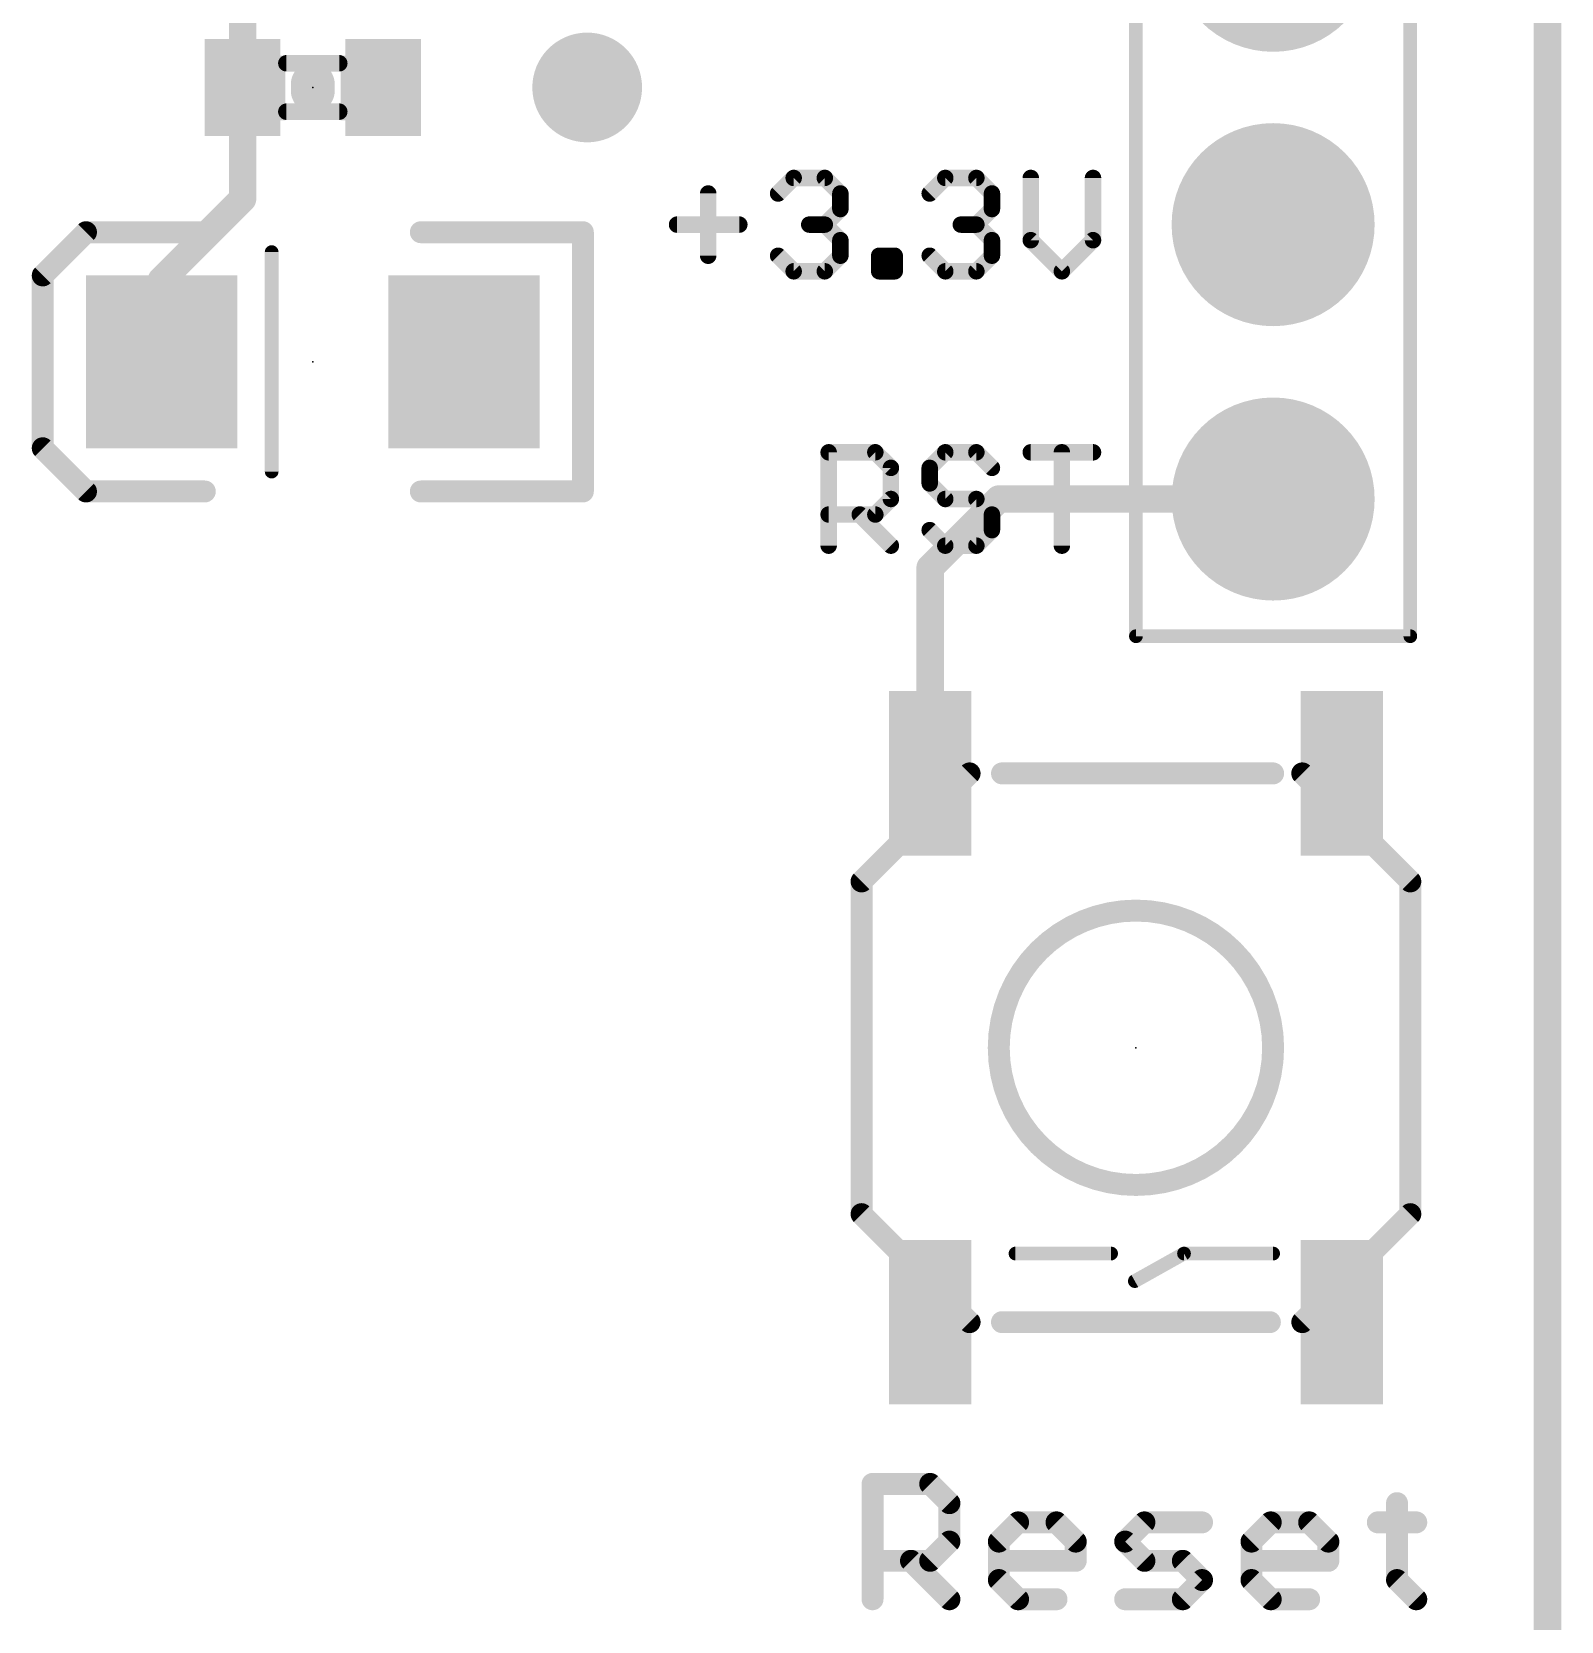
# Model space of a CAD drawing. Extents: x -19.1 to 53.5, y -15.6 to 59.8.
# Drawn here: x 39.31 to 53.47, y 13.74 to 28.46 of the extents above; entities that cross this region are included whole.
import ezdxf

# ---------------------------------------------------------------- set-up
doc = ezdxf.new("R2010")
doc.units = 0
for name, color, linetype in [('1', 12, 'CONTINUOUS'), ('16', 132, 'CONTINUOUS'), ('17', 110, 'CONTINUOUS'), ('18', 110, 'CONTINUOUS'), ('20', 53, 'CONTINUOUS'), ('21', 41, 'CONTINUOUS'), ('23', 53, 'CONTINUOUS'), ('51', 53, 'CONTINUOUS')]:
    doc.layers.add(name, color=color, linetype=linetype)

# ---------------------------------------------------------------- blocks, each defined once
blk = doc.blocks.new('RECT')
blk.add_solid([(-0.5, -0.5), (0.5, -0.5), (-0.5, 0.5), (0.5, 0.5)])
blk = doc.blocks.new('ROUNDP')
at = {"const_width": 0.5}
blk.add_lwpolyline([(0, -0.25, 1), (0, 0.25, 1), (0, -0.25)], format="xyb", dxfattribs=at)
blk = doc.blocks.new('ROUNDV')
at = {"const_width": 0.5}
blk.add_lwpolyline([(0, -0.25, 1), (0, 0.25, 1), (0, -0.25)], format="xyb", dxfattribs=at)

msp = doc.modelspace()

# ---------------------------------------------------------------- linework, layer by layer
at = {"layer": '1'}
for points, const_width in [([(53.34, 59.69), (53.34, 0)], 0.2032), ([(41.26, 28.59), (41.26, 27.94)], 0.254), ([(41.26, 27.94), (41.26, 26.909)], 0.254), ([(41.26, 26.909), (40.51, 26.159)], 0.254), ([(40.51, 26.159), (40.51, 25.4)], 0.254), ([(47.625, 23.495), (48.26, 24.13)], 0.254), ([(48.26, 24.13), (50.8, 24.13)], 0.254), ([(47.625, 21.59), (47.625, 23.495)], 0.254)]:
    msp.add_lwpolyline(points, dxfattribs=dict(at, const_width=const_width))
at = {"layer": '1', "const_width": 0.127}
for points in [[(41.3235, 27.94, 1), (41.1965, 27.94)], [(41.1965, 27.94, 1), (41.3235, 27.94)], [(41.1965, 26.909, 1), (41.3235, 26.909)], [(41.3049, 26.8641, 1), (41.2151, 26.9539)], [(40.5735, 26.159, 1), (40.4465, 26.159)], [(40.4651, 26.2039, 1), (40.5549, 26.1141)], [(40.4465, 25.4, 1), (40.5735, 25.4)], [(48.26, 24.1935, 1), (48.26, 24.0665)], [(48.3049, 24.0851, 1), (48.2151, 24.1749)], [(50.8, 24.0665, 1), (50.8, 24.1935)], [(47.6885, 23.495, 1), (47.5615, 23.495)], [(47.5801, 23.5399, 1), (47.6699, 23.4501)], [(47.5615, 21.59, 1), (47.6885, 21.59)]]:
    msp.add_lwpolyline(points, format="xyb", dxfattribs=at)
at = {"layer": '16', "const_width": 0.2032}
msp.add_lwpolyline([(53.34, 59.69), (53.34, 0)], dxfattribs=at)
at = {"layer": '20', "const_width": 0.2032}
msp.add_lwpolyline([(53.34, 57.15), (53.34, 2.54)], dxfattribs=at)
at = {"layer": '21'}
for points, const_width in [([(41.91, 27.9705), (41.91, 27.9095)], 0.4064), ([(46.2176, 26.9585), (46.3616, 27.1025)], 0.1524), ([(46.3616, 27.1025), (46.6498, 27.1025)], 0.1524), ([(46.6498, 27.1025), (46.7938, 26.9585)], 0.1524), ([(47.6209, 26.9585), (47.7649, 27.1025)], 0.1524), ([(47.7649, 27.1025), (48.053, 27.1025)], 0.1524), ([(48.053, 27.1025), (48.1971, 26.9585)], 0.1524), ([(48.5564, 27.1025), (48.5564, 26.5263)], 0.1524), ([(49.1326, 26.5263), (49.1326, 27.1025)], 0.1524), ([(45.5702, 26.9585), (45.5702, 26.3823)], 0.1524), ([(46.7938, 26.9585), (46.7938, 26.8144)], 0.1524), ([(48.1971, 26.9585), (48.1971, 26.8144)], 0.1524), ([(46.7938, 26.8144), (46.6498, 26.6704)], 0.1524), ([(48.1971, 26.8144), (48.053, 26.6704)], 0.1524), ([(39.81, 26.6), (39.41, 26.2)], 0.2032), ([(40.91, 26.6), (39.81, 26.6)], 0.2032), ([(42.91, 26.6), (44.41, 26.6)], 0.2032), ([(44.41, 26.6), (44.41, 24.2)], 0.2032), ([(45.2821, 26.6704), (45.8583, 26.6704)], 0.1524), ([(46.6498, 26.6704), (46.5057, 26.6704)], 0.1524), ([(46.6498, 26.6704), (46.7938, 26.5263)], 0.1524), ([(48.053, 26.6704), (47.909, 26.6704)], 0.1524), ([(48.053, 26.6704), (48.1971, 26.5263)], 0.1524), ([(46.7938, 26.5263), (46.7938, 26.3823)], 0.1524), ([(48.1971, 26.5263), (48.1971, 26.3823)], 0.1524), ([(48.5564, 26.5263), (48.8445, 26.2382)], 0.1524), ([(48.8445, 26.2382), (49.1326, 26.5263)], 0.1524), ([(41.529, 24.384), (41.529, 26.416)], 0.127), ([(46.3616, 26.2382), (46.2176, 26.3823)], 0.1524), ([(46.7938, 26.3823), (46.6498, 26.2382)], 0.1524), ([(47.1531, 26.2382), (47.1531, 26.3823)], 0.1524), ([(47.1531, 26.3823), (47.2972, 26.3823)], 0.1524), ([(47.2972, 26.3823), (47.2972, 26.2382)], 0.1524), ([(47.7649, 26.2382), (47.6209, 26.3823)], 0.1524), ([(48.1971, 26.3823), (48.053, 26.2382)], 0.1524), ([(39.41, 26.2), (39.41, 24.6)], 0.2032), ([(46.6498, 26.2382), (46.3616, 26.2382)], 0.1524), ([(47.2972, 26.2382), (47.1531, 26.2382)], 0.1524), ([(48.053, 26.2382), (47.7649, 26.2382)], 0.1524), ([(39.41, 24.6), (39.81, 24.2)], 0.2032), ([(46.6853, 23.6982), (46.6853, 24.5625)], 0.1524), ([(46.6853, 24.5625), (47.1175, 24.5625)], 0.1524), ([(47.1175, 24.5625), (47.2616, 24.4185)], 0.1524), ([(47.7649, 24.5625), (47.6209, 24.4185)], 0.1524), ([(48.053, 24.5625), (47.7649, 24.5625)], 0.1524), ([(48.1971, 24.4185), (48.053, 24.5625)], 0.1524), ([(48.5564, 24.5625), (49.1326, 24.5625)], 0.1524), ([(48.8445, 23.6982), (48.8445, 24.5625)], 0.1524), ([(47.2616, 24.4185), (47.2616, 24.1304)], 0.1524), ([(47.6209, 24.4185), (47.6209, 24.2744)], 0.1524), ([(39.81, 24.2), (40.91, 24.2)], 0.2032), ([(44.41, 24.2), (42.91, 24.2)], 0.2032), ([(47.6209, 24.2744), (47.7649, 24.1304)], 0.1524), ([(47.2616, 24.1304), (47.1175, 23.9863)], 0.1524), ([(47.7649, 24.1304), (48.053, 24.1304)], 0.1524), ([(48.053, 24.1304), (48.1971, 23.9863)], 0.1524), ([(47.1175, 23.9863), (46.6853, 23.9863)], 0.1524), ([(46.9735, 23.9863), (47.2616, 23.6982)], 0.1524), ([(48.1971, 23.9863), (48.1971, 23.8423)], 0.1524), ([(47.7649, 23.6982), (47.6209, 23.8423)], 0.1524), ([(48.1971, 23.8423), (48.053, 23.6982)], 0.1524), ([(48.053, 23.6982), (47.7649, 23.6982)], 0.1524), ([(48.29, 21.59), (50.8, 21.59)], 0.2032), ([(46.99, 17.51), (46.99, 20.59)], 0.2032), ([(52.07, 20.59), (52.07, 17.51)], 0.2032), ([(50.77, 16.51), (48.29, 16.51)], 0.2032), ([(47.0916, 13.9446), (47.0916, 15.0123)], 0.2032), ([(47.0916, 15.0123), (47.6255, 15.0123)], 0.2032), ([(47.6255, 15.0123), (47.8034, 14.8344)], 0.2032), ([(47.8034, 14.8344), (47.8034, 14.4785)], 0.2032), ([(51.9471, 14.8344), (51.9471, 14.1226)], 0.2032), ([(48.261, 14.4785), (48.4389, 14.6564)], 0.2032), ([(48.4389, 14.6564), (48.7949, 14.6564)], 0.2032), ([(48.7949, 14.6564), (48.9728, 14.4785)], 0.2032), ([(49.4304, 14.4785), (49.6083, 14.6564)], 0.2032), ([(49.6083, 14.6564), (50.1422, 14.6564)], 0.2032), ([(50.5998, 14.4785), (50.7777, 14.6564)], 0.2032), ([(50.7777, 14.6564), (51.1336, 14.6564)], 0.2032), ([(51.1336, 14.6564), (51.3116, 14.4785)], 0.2032), ([(51.7692, 14.6564), (52.1251, 14.6564)], 0.2032), ([(47.8034, 14.4785), (47.6255, 14.3005)], 0.2032), ([(48.261, 14.1226), (48.261, 14.4785)], 0.2032), ([(48.9728, 14.4785), (48.9728, 14.3005)], 0.2032), ([(49.6083, 14.3005), (49.4304, 14.4785)], 0.2032), ([(50.5998, 14.1226), (50.5998, 14.4785)], 0.2032), ([(51.3116, 14.4785), (51.3116, 14.3005)], 0.2032), ([(47.6255, 14.3005), (47.0916, 14.3005)], 0.2032), ([(47.4475, 14.3005), (47.8034, 13.9446)], 0.2032), ([(48.9728, 14.3005), (48.261, 14.3005)], 0.2032), ([(49.9642, 14.3005), (49.6083, 14.3005)], 0.2032), ([(50.1422, 14.1226), (49.9642, 14.3005)], 0.2032), ([(51.3116, 14.3005), (50.5998, 14.3005)], 0.2032), ([(48.4389, 13.9446), (48.261, 14.1226)], 0.2032), ([(49.9642, 13.9446), (50.1422, 14.1226)], 0.2032), ([(50.7777, 13.9446), (50.5998, 14.1226)], 0.2032), ([(51.9471, 14.1226), (52.1251, 13.9446)], 0.2032), ([(48.7949, 13.9446), (48.4389, 13.9446)], 0.2032), ([(49.4304, 13.9446), (49.9642, 13.9446)], 0.2032), ([(51.1336, 13.9446), (50.7777, 13.9446)], 0.2032)]:
    msp.add_lwpolyline(points, dxfattribs=dict(at, const_width=const_width))
for points, const_width in [([(42.0116, 27.9705, 1), (41.8084, 27.9705)], 0.2032), ([(41.8084, 27.9095, 1), (42.0116, 27.9095)], 0.2032), ([(46.3616, 27.1406, 1), (46.3616, 27.0644)], 0.0762), ([(46.3886, 27.0756, 1), (46.3347, 27.1295)], 0.0762), ([(46.6767, 27.1295, 1), (46.6228, 27.0756)], 0.0762), ([(46.6498, 27.0644, 1), (46.6498, 27.1406)], 0.0762), ([(47.7649, 27.1406, 1), (47.7649, 27.0644)], 0.0762), ([(47.7919, 27.0756, 1), (47.738, 27.1295)], 0.0762), ([(48.08, 27.1295, 1), (48.0261, 27.0756)], 0.0762), ([(48.053, 27.0644, 1), (48.053, 27.1406)], 0.0762), ([(48.5945, 27.1025, 1), (48.5183, 27.1025)], 0.0762), ([(49.1707, 27.1025, 1), (49.0945, 27.1025)], 0.0762), ([(45.6083, 26.9585, 1), (45.5321, 26.9585)], 0.0762), ([(46.1906, 26.9854, 1), (46.2445, 26.9315)], 0.0762), ([(46.8319, 26.9585, 1), (46.7557, 26.9585)], 0.0762), ([(46.7669, 26.9315, 1), (46.8207, 26.9854)], 0.0762), ([(47.5939, 26.9854, 1), (47.6478, 26.9315)], 0.0762), ([(48.2352, 26.9585, 1), (48.159, 26.9585)], 0.0762), ([(48.1701, 26.9315, 1), (48.224, 26.9854)], 0.0762), ([(46.7557, 26.8144, 1), (46.8319, 26.8144)], 0.0762), ([(46.8207, 26.7875, 1), (46.7669, 26.8414)], 0.0762), ([(48.159, 26.8144, 1), (48.2352, 26.8144)], 0.0762), ([(48.224, 26.7875, 1), (48.1701, 26.8414)], 0.0762), ([(39.81, 26.6508, 1), (39.81, 26.5492)], 0.1016), ([(39.8459, 26.5641, 1), (39.7741, 26.6359)], 0.1016), ([(40.91, 26.5492, 1), (40.91, 26.6508)], 0.1016), ([(42.91, 26.6508, 1), (42.91, 26.5492)], 0.1016), ([(44.4608, 26.6, 1), (44.3592, 26.6)], 0.1016), ([(44.41, 26.5492, 1), (44.41, 26.6508)], 0.1016), ([(45.2821, 26.7085, 1), (45.2821, 26.6323)], 0.0762), ([(45.8583, 26.6323, 1), (45.8583, 26.7085)], 0.0762), ([(46.5057, 26.7085, 1), (46.5057, 26.6323)], 0.0762), ([(46.6767, 26.6973, 1), (46.6228, 26.6434)], 0.0762), ([(46.6228, 26.6973, 1), (46.6767, 26.6434)], 0.0762), ([(46.6498, 26.6323, 1), (46.6498, 26.7085)], 0.0762), ([(47.909, 26.7085, 1), (47.909, 26.6323)], 0.0762), ([(48.08, 26.6973, 1), (48.0261, 26.6434)], 0.0762), ([(48.0261, 26.6973, 1), (48.08, 26.6434)], 0.0762), ([(48.053, 26.6323, 1), (48.053, 26.7085)], 0.0762), ([(46.8319, 26.5263, 1), (46.7557, 26.5263)], 0.0762), ([(46.7669, 26.4994, 1), (46.8207, 26.5533)], 0.0762), ([(48.2352, 26.5263, 1), (48.159, 26.5263)], 0.0762), ([(48.1701, 26.4994, 1), (48.224, 26.5533)], 0.0762), ([(48.5833, 26.5533, 1), (48.5294, 26.4994)], 0.0762), ([(48.5183, 26.5263, 1), (48.5945, 26.5263)], 0.0762), ([(49.0945, 26.5263, 1), (49.1707, 26.5263)], 0.0762), ([(49.1595, 26.4994, 1), (49.1057, 26.5533)], 0.0762), ([(41.5608, 26.416, 1), (41.4973, 26.416)], 0.0635), ([(45.5321, 26.3823, 1), (45.6083, 26.3823)], 0.0762), ([(46.2445, 26.4092, 1), (46.1906, 26.3553)], 0.0762), ([(46.7557, 26.3823, 1), (46.8319, 26.3823)], 0.0762), ([(46.8207, 26.3553, 1), (46.7669, 26.4092)], 0.0762), ([(47.1912, 26.3823, 1), (47.115, 26.3823)], 0.0762), ([(47.1531, 26.4204, 1), (47.1531, 26.3442)], 0.0762), ([(47.3353, 26.3823, 1), (47.2591, 26.3823)], 0.0762), ([(47.2972, 26.3442, 1), (47.2972, 26.4204)], 0.0762), ([(47.6478, 26.4092, 1), (47.5939, 26.3553)], 0.0762), ([(48.159, 26.3823, 1), (48.2352, 26.3823)], 0.0762), ([(48.224, 26.3553, 1), (48.1701, 26.4092)], 0.0762), ([(39.4608, 26.2, 1), (39.3592, 26.2)], 0.1016), ([(39.3741, 26.2359, 1), (39.4459, 26.1641)], 0.1016), ([(46.3616, 26.2763, 1), (46.3616, 26.2001)], 0.0762), ([(46.3347, 26.2113, 1), (46.3886, 26.2651)], 0.0762), ([(46.6228, 26.2651, 1), (46.6767, 26.2113)], 0.0762), ([(46.6498, 26.2001, 1), (46.6498, 26.2763)], 0.0762), ([(47.1531, 26.2763, 1), (47.1531, 26.2001)], 0.0762), ([(47.115, 26.2382, 1), (47.1912, 26.2382)], 0.0762), ([(47.2591, 26.2382, 1), (47.3353, 26.2382)], 0.0762), ([(47.2972, 26.2001, 1), (47.2972, 26.2763)], 0.0762), ([(47.7649, 26.2763, 1), (47.7649, 26.2001)], 0.0762), ([(47.738, 26.2113, 1), (47.7919, 26.2651)], 0.0762), ([(48.0261, 26.2651, 1), (48.08, 26.2113)], 0.0762), ([(48.053, 26.2001, 1), (48.053, 26.2763)], 0.0762), ([(48.8175, 26.2651, 1), (48.8714, 26.2113)], 0.0762), ([(48.8175, 26.2113, 1), (48.8714, 26.2651)], 0.0762), ([(39.4459, 24.6359, 1), (39.3741, 24.5641)], 0.1016), ([(39.3592, 24.6, 1), (39.4608, 24.6)], 0.1016), ([(46.7234, 24.5625, 1), (46.6472, 24.5625)], 0.0762), ([(46.6853, 24.6006, 1), (46.6853, 24.5244)], 0.0762), ([(47.1445, 24.5895, 1), (47.0906, 24.5356)], 0.0762), ([(47.1175, 24.5244, 1), (47.1175, 24.6006)], 0.0762), ([(47.7649, 24.6006, 1), (47.7649, 24.5244)], 0.0762), ([(47.7919, 24.5356, 1), (47.738, 24.5895)], 0.0762), ([(48.08, 24.5895, 1), (48.0261, 24.5356)], 0.0762), ([(48.053, 24.5244, 1), (48.053, 24.6006)], 0.0762), ([(48.5564, 24.6006, 1), (48.5564, 24.5244)], 0.0762), ([(48.8826, 24.5625, 1), (48.8064, 24.5625)], 0.0762), ([(49.1326, 24.5244, 1), (49.1326, 24.6006)], 0.0762), ([(47.2997, 24.4185, 1), (47.2235, 24.4185)], 0.0762), ([(47.2346, 24.3915, 1), (47.2885, 24.4454)], 0.0762), ([(47.5939, 24.4454, 1), (47.6478, 24.3915)], 0.0762), ([(47.659, 24.4185, 1), (47.5828, 24.4185)], 0.0762), ([(48.1701, 24.3915, 1), (48.224, 24.4454)], 0.0762), ([(39.81, 24.2508, 1), (39.81, 24.1492)], 0.1016), ([(39.7741, 24.1641, 1), (39.8459, 24.2359)], 0.1016), ([(40.91, 24.1492, 1), (40.91, 24.2508)], 0.1016), ([(41.4973, 24.384, 1), (41.5608, 24.384)], 0.0635), ([(42.91, 24.2508, 1), (42.91, 24.1492)], 0.1016), ([(44.41, 24.1492, 1), (44.41, 24.2508)], 0.1016), ([(47.6478, 24.3014, 1), (47.5939, 24.2475)], 0.0762), ([(47.5828, 24.2744, 1), (47.659, 24.2744)], 0.0762), ([(44.3592, 24.2, 1), (44.4608, 24.2)], 0.1016), ([(47.2235, 24.1304, 1), (47.2997, 24.1304)], 0.0762), ([(47.2885, 24.1034, 1), (47.2346, 24.1573)], 0.0762), ([(47.7649, 24.1685, 1), (47.7649, 24.0923)], 0.0762), ([(47.738, 24.1034, 1), (47.7919, 24.1573)], 0.0762), ([(48.08, 24.1573, 1), (48.0261, 24.1034)], 0.0762), ([(48.053, 24.0923, 1), (48.053, 24.1685)], 0.0762), ([(46.6853, 24.0244, 1), (46.6853, 23.9482)], 0.0762), ([(47.0004, 24.0133, 1), (46.9465, 23.9594)], 0.0762), ([(47.0906, 24.0133, 1), (47.1445, 23.9594)], 0.0762), ([(47.1175, 23.9482, 1), (47.1175, 24.0244)], 0.0762), ([(48.2352, 23.9863, 1), (48.159, 23.9863)], 0.0762), ([(48.1701, 23.9594, 1), (48.224, 24.0133)], 0.0762), ([(47.6478, 23.8692, 1), (47.5939, 23.8153)], 0.0762), ([(48.159, 23.8423, 1), (48.2352, 23.8423)], 0.0762), ([(48.224, 23.8153, 1), (48.1701, 23.8692)], 0.0762), ([(46.6472, 23.6982, 1), (46.7234, 23.6982)], 0.0762), ([(47.2346, 23.6713, 1), (47.2885, 23.7251)], 0.0762), ([(47.7649, 23.7363, 1), (47.7649, 23.6601)], 0.0762), ([(47.738, 23.6713, 1), (47.7919, 23.7251)], 0.0762), ([(48.0261, 23.7251, 1), (48.08, 23.6713)], 0.0762), ([(48.053, 23.6601, 1), (48.053, 23.7363)], 0.0762), ([(48.8064, 23.6982, 1), (48.8826, 23.6982)], 0.0762), ([(48.29, 21.6408, 1), (48.29, 21.5392)], 0.1016), ([(50.8, 21.5392, 1), (50.8, 21.6408)], 0.1016), ([(47.0408, 20.59, 1), (46.9392, 20.59)], 0.1016), ([(52.1208, 20.59, 1), (52.0192, 20.59)], 0.1016), ([(49.53, 17.78, 1), (49.53, 20.32, 1), (49.53, 17.78)], 0.2032), ([(46.9392, 17.51, 1), (47.0408, 17.51)], 0.1016), ([(52.0192, 17.51, 1), (52.1208, 17.51)], 0.1016), ([(48.29, 16.5608, 1), (48.29, 16.4592)], 0.1016), ([(50.77, 16.4592, 1), (50.77, 16.5608)], 0.1016), ([(47.1424, 15.0123, 1), (47.0408, 15.0123)], 0.1016), ([(47.0916, 15.0631, 1), (47.0916, 14.9615)], 0.1016), ([(47.6614, 15.0482, 1), (47.5895, 14.9764)], 0.1016), ([(47.6255, 14.9615, 1), (47.6255, 15.0631)], 0.1016), ([(47.8542, 14.8344, 1), (47.7526, 14.8344)], 0.1016), ([(47.7675, 14.7984, 1), (47.8393, 14.8703)], 0.1016), ([(51.9979, 14.8344, 1), (51.8963, 14.8344)], 0.1016), ([(48.4389, 14.7072, 1), (48.4389, 14.6056)], 0.1016), ([(48.4749, 14.6205, 1), (48.403, 14.6923)], 0.1016), ([(48.8308, 14.6923, 1), (48.7589, 14.6205)], 0.1016), ([(48.7949, 14.6056, 1), (48.7949, 14.7072)], 0.1016), ([(49.6083, 14.7072, 1), (49.6083, 14.6056)], 0.1016), ([(49.6443, 14.6205, 1), (49.5724, 14.6923)], 0.1016), ([(50.1422, 14.6056, 1), (50.1422, 14.7072)], 0.1016), ([(50.7777, 14.7072, 1), (50.7777, 14.6056)], 0.1016), ([(50.8137, 14.6205, 1), (50.7418, 14.6923)], 0.1016), ([(51.1696, 14.6923, 1), (51.0977, 14.6205)], 0.1016), ([(51.1336, 14.6056, 1), (51.1336, 14.7072)], 0.1016), ([(51.7692, 14.7072, 1), (51.7692, 14.6056)], 0.1016), ([(52.1251, 14.6056, 1), (52.1251, 14.7072)], 0.1016), ([(47.8393, 14.4425, 1), (47.7675, 14.5144)], 0.1016), ([(48.3118, 14.4785, 1), (48.2102, 14.4785)], 0.1016), ([(49.0236, 14.4785, 1), (48.922, 14.4785)], 0.1016), ([(49.4663, 14.5144, 1), (49.3945, 14.4425)], 0.1016), ([(50.6506, 14.4785, 1), (50.549, 14.4785)], 0.1016), ([(51.3624, 14.4785, 1), (51.2608, 14.4785)], 0.1016), ([(47.7526, 14.4785, 1), (47.8542, 14.4785)], 0.1016), ([(48.2251, 14.5144, 1), (48.2969, 14.4425)], 0.1016), ([(48.9369, 14.4425, 1), (49.0087, 14.5144)], 0.1016), ([(49.3945, 14.5144, 1), (49.4663, 14.4425)], 0.1016), ([(50.5639, 14.5144, 1), (50.6357, 14.4425)], 0.1016), ([(51.2757, 14.4425, 1), (51.3475, 14.5144)], 0.1016), ([(47.0916, 14.3513, 1), (47.0916, 14.2497)], 0.1016), ([(47.4834, 14.3364, 1), (47.4116, 14.2646)], 0.1016), ([(47.5895, 14.3364, 1), (47.6614, 14.2646)], 0.1016), ([(47.6255, 14.2497, 1), (47.6255, 14.3513)], 0.1016), ([(48.261, 14.3513, 1), (48.261, 14.2497)], 0.1016), ([(48.922, 14.3005, 1), (49.0236, 14.3005)], 0.1016), ([(48.9728, 14.2497, 1), (48.9728, 14.3513)], 0.1016), ([(49.6083, 14.3513, 1), (49.6083, 14.2497)], 0.1016), ([(49.5724, 14.2646, 1), (49.6443, 14.3364)], 0.1016), ([(50.0002, 14.3364, 1), (49.9283, 14.2646)], 0.1016), ([(49.9642, 14.2497, 1), (49.9642, 14.3513)], 0.1016), ([(50.5998, 14.3513, 1), (50.5998, 14.2497)], 0.1016), ([(51.2608, 14.3005, 1), (51.3624, 14.3005)], 0.1016), ([(51.3116, 14.2497, 1), (51.3116, 14.3513)], 0.1016), ([(48.2969, 14.1585, 1), (48.2251, 14.0866)], 0.1016), ([(48.2102, 14.1226, 1), (48.3118, 14.1226)], 0.1016), ([(50.1781, 14.0866, 1), (50.1063, 14.1585)], 0.1016), ([(50.1063, 14.0866, 1), (50.1781, 14.1585)], 0.1016), ([(50.6357, 14.1585, 1), (50.5639, 14.0866)], 0.1016), ([(50.549, 14.1226, 1), (50.6506, 14.1226)], 0.1016), ([(51.9831, 14.1585, 1), (51.9112, 14.0866)], 0.1016), ([(51.8963, 14.1226, 1), (51.9979, 14.1226)], 0.1016), ([(47.0408, 13.9446, 1), (47.1424, 13.9446)], 0.1016), ([(47.7675, 13.9087, 1), (47.8393, 13.9805)], 0.1016), ([(48.4389, 13.9954, 1), (48.4389, 13.8938)], 0.1016), ([(48.403, 13.9087, 1), (48.4749, 13.9805)], 0.1016), ([(48.7949, 13.8938, 1), (48.7949, 13.9954)], 0.1016), ([(49.4304, 13.9954, 1), (49.4304, 13.8938)], 0.1016), ([(49.9283, 13.9805, 1), (50.0002, 13.9087)], 0.1016), ([(49.9642, 13.8938, 1), (49.9642, 13.9954)], 0.1016), ([(50.7777, 13.9954, 1), (50.7777, 13.8938)], 0.1016), ([(50.7418, 13.9087, 1), (50.8137, 13.9805)], 0.1016), ([(51.1336, 13.8938, 1), (51.1336, 13.9954)], 0.1016), ([(52.0892, 13.9087, 1), (52.161, 13.9805)], 0.1016)]:
    msp.add_lwpolyline(points, format="xyb", dxfattribs=dict(at, const_width=const_width))
at = {"layer": '23'}
for p in [(41.91, 27.94), (41.91, 25.4), (49.53, 19.05)]:
    msp.add_point(p, dxfattribs=at)
at = {"layer": '51'}
for points, const_width in [([(53.34, 2.54), (53.34, 57.15)], 0.254), ([(49.53, 38.1), (49.53, 22.86)], 0.127), ([(52.07, 22.86), (52.07, 38.1)], 0.127), ([(41.665, 28.164), (42.155, 28.164)], 0.1524), ([(42.155, 27.716), (41.665, 27.716)], 0.1524), ([(49.53, 22.86), (52.07, 22.86)], 0.127), ([(46.99, 20.59), (47.99, 21.59)], 0.2032), ([(51.07, 21.59), (52.07, 20.59)], 0.2032), ([(47.99, 16.51), (46.99, 17.51)], 0.2032), ([(52.07, 17.51), (51.07, 16.51)], 0.2032), ([(49.3, 17.145), (48.415, 17.145)], 0.127), ([(49.975, 17.145), (49.52, 16.89)], 0.127), ([(50.8, 17.145), (49.975, 17.145)], 0.127)]:
    msp.add_lwpolyline(points, dxfattribs=dict(at, const_width=const_width))
for points, const_width in [([(41.665, 28.2021, 1), (41.665, 28.1259)], 0.0762), ([(42.155, 28.1259, 1), (42.155, 28.2021)], 0.0762), ([(41.665, 27.7541, 1), (41.665, 27.6779)], 0.0762), ([(42.155, 27.6779, 1), (42.155, 27.7541)], 0.0762), ([(49.4982, 22.86, 1), (49.5618, 22.86)], 0.0635), ([(49.53, 22.8917, 1), (49.53, 22.8283)], 0.0635), ([(52.0382, 22.86, 1), (52.1018, 22.86)], 0.0635), ([(52.07, 22.8283, 1), (52.07, 22.8917)], 0.0635), ([(48.0259, 21.5541, 1), (47.9541, 21.6259)], 0.1016), ([(51.1059, 21.6259, 1), (51.0341, 21.5541)], 0.1016), ([(46.9541, 20.6259, 1), (47.0259, 20.5541)], 0.1016), ([(52.0341, 20.5541, 1), (52.1059, 20.6259)], 0.1016), ([(47.0259, 17.5459, 1), (46.9541, 17.4741)], 0.1016), ([(52.1059, 17.4741, 1), (52.0341, 17.5459)], 0.1016), ([(48.415, 17.1767, 1), (48.415, 17.1133)], 0.0635), ([(49.3, 17.1133, 1), (49.3, 17.1767)], 0.0635), ([(49.975, 17.1767, 1), (49.975, 17.1133)], 0.0635), ([(49.9905, 17.1173, 1), (49.9595, 17.1727)], 0.0635), ([(50.8, 17.1133, 1), (50.8, 17.1767)], 0.0635), ([(49.5045, 16.9177, 1), (49.5355, 16.8623)], 0.0635), ([(47.9541, 16.4741, 1), (48.0259, 16.5459)], 0.1016), ([(51.0341, 16.5459, 1), (51.1059, 16.4741)], 0.1016)]:
    msp.add_lwpolyline(points, format="xyb", dxfattribs=dict(at, const_width=const_width))

# ---------------------------------------------------------------- block references
at = {"layer": '1'}
for p, xscale, yscale in [((41.26, 27.94), 0.7, 0.9), ((42.56, 27.94), 0.7, 0.9), ((47.625, 21.59), 0.762, 1.524), ((51.435, 21.59), 0.762, 1.524), ((47.625, 16.51), 0.762, 1.524), ((51.435, 16.51), 0.762, 1.524)]:
    msp.add_blockref('RECT', p, dxfattribs=dict(at, xscale=xscale, yscale=yscale))
at = {"layer": '1', "xscale": 1.6, "yscale": 1.4, "rotation": 270}
for p in [(40.51, 25.4), (43.31, 25.4)]:
    msp.add_blockref('RECT', p, dxfattribs=at)
at = {"layer": '17', "xscale": 1.8796, "yscale": 1.8796, "rotation": 90}
for p in [(50.8, 29.21), (50.8, 29.21), (50.8, 26.67), (50.8, 26.67), (50.8, 24.13), (50.8, 24.13)]:
    msp.add_blockref('ROUNDP', p, dxfattribs=at)
at = {"layer": '18', "xscale": 1.016, "yscale": 1.016}
msp.add_blockref('ROUNDV', (44.45, 27.94), dxfattribs=at)
msp.add_blockref('ROUNDV', (44.45, 27.94), dxfattribs=at)
at = {"layer": '51', "xscale": 0.3, "yscale": 0.5999}
for p in [(41.506, 27.9352), (42.3188, 27.9352)]:
    msp.add_blockref('RECT', p, dxfattribs=at)

doc.saveas('drawing.dxf')
